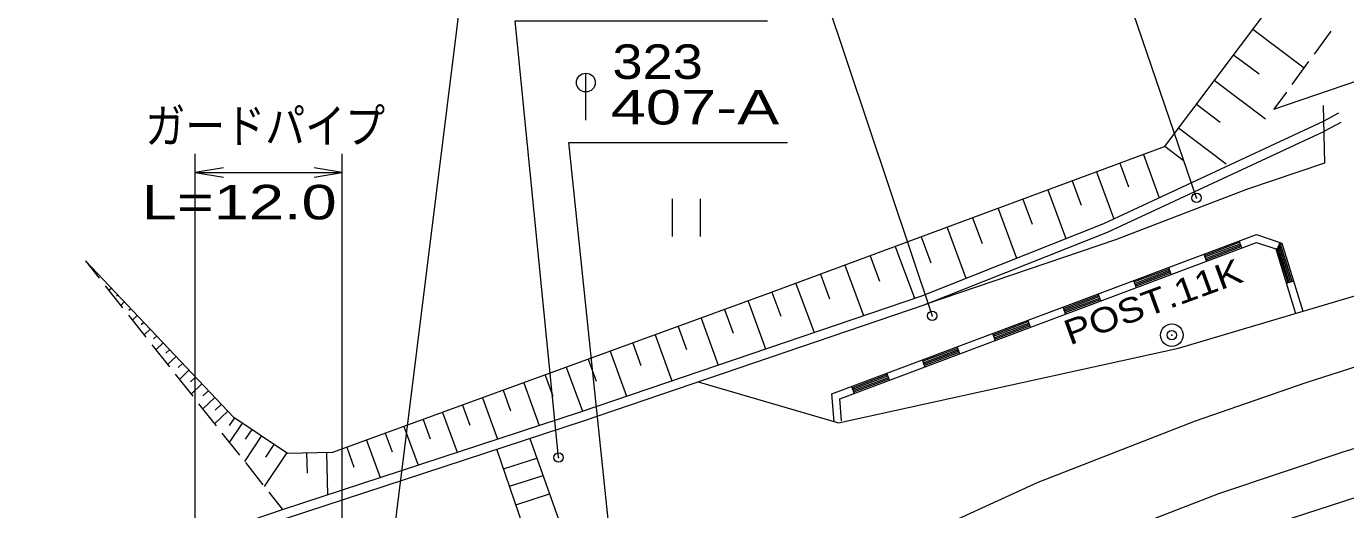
# Model space of a CAD drawing. Units: millimetres, scale not verified. Extents: x 40000 to 680000, y 20000 to 380000.
# Drawn here: x 75175 to 145290, y 288506 to 314180 of the extents above; entities that cross this region are included whole.
import ezdxf
from ezdxf.enums import TextEntityAlignment as Align

# ---------------------------------------------------------------- set-up
doc = ezdxf.new("R2010")
doc.units = ezdxf.units.MM
doc.header["$LTSCALE"] = 1000
doc.header["$PDMODE"] = 32
doc.header["$PDSIZE"] = 500
doc.linetypes.add('CHAIN', pattern=[18.5, 12, -1.5, 3.5, -1.5])
for name, color, linetype, lineweight in [('M-BMK', 2, 'CHAIN', 13), ('M-STR-HTXT', 7, 'Continuous', 13), ('M-STR-STRC', 7, 'Continuous', 13), ('M-WORK', 1, 'Continuous', 13)]:
    doc.layers.add(name, color=color, linetype=linetype, lineweight=lineweight)
doc.styles.add('ＭＳ Ｐゴシック', font='')
doc.styles.get('ＭＳ Ｐゴシック').set_extended_font_data('MS PGothic')

# ---------------------------------------------------------------- blocks, each defined once
blk = doc.blocks.new('open_arrow')
at = {"color": 0, "linetype": 'Continuous', "lineweight": -2}
blk.add_lwpolyline([(7.5, 1.25), (0, 0), (7.5, -1.25)], dxfattribs=at)

msp = doc.modelspace()

# ---------------------------------------------------------------- linework, layer by layer
at = {"layer": 'M-BMK'}
msp.add_lwpolyline([(75954, 259473), (81556, 263140), (98332, 274220), (105124, 278113), (111087, 281398), (118541, 285208), (128949, 289956), (137314, 293214), (143194, 295257), (149682, 297355), (157302, 299564), (165950, 301845)], dxfattribs=at)
at = {"layer": 'M-STR-HTXT'}
for p, q in [((84143, 282271), (84143, 307410)), ((91966, 284197), (91966, 307410)), ((84143, 306410), (91966, 306410))]:
    msp.add_line(p, q, dxfattribs=at)
msp.add_lwpolyline([(93277, 275580), (100179, 331094), (130843, 331094)], dxfattribs=at)
at = {"layer": 'M-STR-STRC'}
msp.add_line((116399, 319462), (123319, 298807), dxfattribs=at)
msp.add_circle((123319, 298807), 250, dxfattribs=at)
msp.add_point((123319, 298807), dxfattribs=at)
at = {"layer": 'M-WORK'}
for p, q in [((140355, 314033), (143082, 311982)), ((144501, 313922), (143615, 312711)), ((139332, 312675), (140691, 311652)), ((143320, 312308), (142435, 311097)), ((104911, 309194), (104911, 311694)), ((138310, 311316), (141028, 309271)), ((142140, 310693), (141467, 309773)), ((137359, 310051), (138624, 309099)), ((144113, 309144), (144937, 309586)), ((136407, 308785), (138937, 306882)), ((145027, 309078), (144128, 308599)), ((135673, 307809), (136649, 307075)), ((134540, 307369), (135389, 305079)), ((132047, 306445), (132971, 303952)), ((133293, 306907), (133755, 305660)), ((130755, 305966), (131234, 304674)), ((109500, 305022), (109500, 303022)), ((111000, 303022), (111000, 305022)), ((129463, 305487), (130421, 302902)), ((126817, 304506), (127798, 301861)), ((128140, 304996), (128630, 303674)), ((125463, 304004), (125965, 302650)), ((117983, 294661), (140552, 303127)), ((122734, 302992), (123244, 301617)), ((124110, 303502), (125113, 300795)), ((140552, 303127), (141896, 302667)), ((118406, 294392), (140558, 302702)), ((121358, 302482), (122378, 299731)), ((137787, 302004), (139659, 302707)), ((137815, 301929), (139687, 302632)), ((137843, 301854), (139715, 302557)), ((137871, 301779), (139743, 302482)), ((139771, 302407), (139631, 302782)), ((140558, 302702), (141574, 302354)), ((141574, 302354), (142633, 298927)), ((141638, 302417), (142215, 300550)), ((141785, 302705), (141655, 302326)), ((141769, 302372), (141681, 302402)), ((142292, 300574), (141702, 302479)), ((141707, 302478), (141801, 302446)), ((141832, 302520), (141733, 302554)), ((141759, 302629), (141864, 302593)), ((141767, 302542), (142368, 300597)), ((142444, 300621), (141831, 302604)), ((141896, 302667), (143015, 299045)), ((78316, 301717), (79047, 300794)), ((120019, 301986), (120516, 300647)), ((137758, 302079), (137899, 301705)), ((117377, 301007), (117860, 299704)), ((118680, 301490), (119673, 298812)), ((134041, 300599), (135914, 301302)), ((134069, 300524), (135942, 301227)), ((134098, 300449), (135970, 301152)), ((134126, 300375), (135998, 301077)), ((136026, 301002), (135886, 301377)), ((79358, 300403), (80290, 299227)), ((79691, 300264), (79563, 300143)), ((116074, 300524), (117040, 297917)), ((134013, 300674), (134154, 300300)), ((142521, 300644), (142139, 300526)), ((80034, 299901), (79971, 299841)), ((80378, 299538), (80187, 299357)), ((113529, 299588), (114457, 297040)), ((114803, 300052), (115274, 298781)), ((130296, 299194), (132169, 299897)), ((130324, 299119), (132197, 299822)), ((130352, 299045), (132225, 299747)), ((130380, 298970), (132253, 299672)), ((132281, 299597), (132141, 299972)), ((80600, 298836), (81532, 297660)), ((80722, 299175), (80626, 299084)), ((81066, 298812), (80811, 298570)), ((112282, 299134), (112736, 297887)), ((130268, 299269), (130409, 298895)), ((81410, 298449), (81282, 298328)), ((81753, 298086), (81434, 297784)), ((109815, 298235), (110260, 297015)), ((111035, 298679), (111944, 296186)), ((126551, 297789), (128424, 298492)), ((126579, 297715), (128452, 298417)), ((126607, 297640), (128480, 298342)), ((126635, 297565), (128508, 298267)), ((128536, 298192), (128396, 298567)), ((82097, 297723), (81938, 297572)), ((82441, 297360), (82058, 296997)), ((107402, 297355), (107837, 296161)), ((108596, 297790), (109485, 295350)), ((126523, 297864), (126663, 297490)), ((81843, 297268), (82775, 296093)), ((82785, 296997), (82593, 296815)), ((83128, 296634), (82682, 296211)), ((106208, 296920), (107078, 294533)), ((122806, 296385), (124678, 297087)), ((122834, 296310), (124707, 297012)), ((122862, 296235), (124735, 296937)), ((122890, 296160), (124763, 296862)), ((124791, 296787), (124650, 297162)), ((83472, 296271), (83249, 296059)), ((83816, 295908), (83306, 295424)), ((103871, 296069), (104723, 293732)), ((105040, 296495), (105465, 295326)), ((122778, 296459), (122918, 296085)), ((83086, 295701), (84018, 294526)), ((84160, 295545), (83905, 295303)), ((101608, 295244), (102433, 292981)), ((102740, 295657), (103152, 294525)), ((119061, 294980), (120933, 295682)), ((119089, 294905), (120961, 295607)), ((119117, 294830), (120989, 295532)), ((119145, 294755), (121018, 295457)), ((121046, 295382), (120905, 295757)), ((84504, 295181), (83929, 294638)), ((84847, 294818), (84560, 294546)), ((100513, 294845), (100912, 293749)), ((118100, 293184), (117983, 294661)), ((119033, 295055), (119173, 294680)), ((84328, 294134), (85260, 292959)), ((85191, 294455), (84553, 293851)), ((85535, 294092), (85216, 293790)), ((98356, 294059), (98743, 292999)), ((99417, 294446), (100215, 292255)), ((118499, 293216), (118406, 294392)), ((85879, 293729), (85177, 293065)), ((86229, 293373), (85959, 292972)), ((86644, 293095), (85960, 292076)), ((96268, 293299), (96643, 292272)), ((97296, 293673), (98069, 291551)), ((85571, 292567), (86503, 291392)), ((87662, 292411), (86761, 291067)), ((87153, 292753), (86811, 292244)), ((94247, 292562), (94609, 291568)), ((95241, 292924), (95990, 290870)), ((88334, 291961), (87884, 291289)), ((92202, 291817), (92585, 290767)), ((93253, 292200), (93977, 290211)), ((102812, 284018), (100177, 291716)), ((101935, 292292), (104516, 285006)), ((86814, 291000), (87746, 289825)), ((89006, 291510), (87816, 289736)), ((90066, 291507), (90091, 290439)), ((91134, 291532), (91185, 289296)), ((100536, 290666), (102308, 291240)), ((100852, 289744), (102633, 290322)), ((88057, 289433), (88788, 288511)), ((101190, 288757), (102981, 289338))]:
    msp.add_line(p, q, dxfattribs=at)
for points in [[(141467, 309773), (151185, 313086), (154498, 314039), (157806, 314333), (160530, 314370), (163015, 314039), (177076, 315152), (188202, 315069), (190245, 316063), (191708, 317361), (216734, 316146), (214388, 318617), (205526, 327106), (196526, 335816), (191428, 340776)], [(155998, 335941), (145024, 320241), (135651, 307781), (114762, 300037), (91438, 291539), (89046, 291483), (86193, 293398), (78316, 301717)], [(137365, 305067), (131148, 323276), (141046, 323276)], [(103461, 291274), (101146, 314478), (114563, 314478)], [(144090, 309971), (144176, 306904), (140022, 305511), (133065, 302842), (122946, 299396)], [(74175, 283535), (88788, 288511), (104626, 293700), (122773, 299865), (132436, 303703), (144113, 309144)], [(74336, 283062), (88946, 288037), (104784, 293225), (122946, 299396), (132634, 303243), (144128, 308599)], [(110887, 295299), (118332, 293116), (136415, 297091), (150495, 301260), (162007, 304462), (166010, 305401), (175425, 306892), (182934, 307775), (189090, 308327), (194971, 308659), (200464, 308742), (207283, 308604), (223848, 307886)], [(106406, 285112), (104004, 308017), (115619, 308017)], [(220613, 300550), (213822, 300881), (208135, 300936), (201291, 300858), (195638, 300697), (188202, 300274), (181024, 299666), (175613, 299040), (169098, 297734), (161018, 296004), (152036, 293666), (145135, 291550), (138527, 289341), (132233, 286893), (125165, 283801), (120322, 281628), (115558, 279329), (109190, 275979), (102564, 272317), (96767, 268709), (91926, 265562), (83606, 260058), (77265, 255862)], [(137828, 286562), (147878, 289820), (155414, 292139), (162482, 293988), (168003, 295176), (173525, 296280), (178549, 297025), (186059, 297771), (198289, 298599)]]:
    msp.add_lwpolyline(points, dxfattribs=at)
for centre, radius in [((104911, 311194), 500), ((137365, 305067), 250), ((136051, 297774), 600), ((103461, 291274), 250)]:
    msp.add_circle(centre, radius, dxfattribs=at)
for p in [(137365, 305067), (136051, 297774), (103461, 291274)]:
    msp.add_point(p, dxfattribs=at)

# ---------------------------------------------------------------- block references
at = {"layer": 'M-STR-HTXT', "xscale": 200, "yscale": 200}
msp.add_blockref('open_arrow', (84143, 306410), dxfattribs=at)
at = {"layer": 'M-STR-HTXT', "xscale": 200, "yscale": 200, "rotation": 180}
msp.add_blockref('open_arrow', (91966, 306410), dxfattribs=at)

# ---------------------------------------------------------------- texts
at = {"layer": 'M-STR-HTXT', "style": 'ＭＳ Ｐゴシック'}
for s, width, p in [('ガードパイプ', 0.85, (87868, 307430)), ('L=12.0', 1.4, (86487, 303377))]:
    msp.add_text(s, height=1833, dxfattribs=dict(at, width=width)).set_placement(p, align=Align.BOTTOM_CENTER)
at = {"layer": 'M-WORK', "style": 'ＭＳ Ｐゴシック'}
for s, width, p in [('323', 1.2, (108724, 310840)), ('407-A', 1.4, (110712, 308418))]:
    msp.add_text(s, height=1833, dxfattribs=dict(at, width=width)).set_placement(p, align=Align.BOTTOM_CENTER)
at = {"layer": 'M-WORK', "style": 'ＭＳ Ｐゴシック', "width": 1.2}
msp.add_text('POST.11K', height=1320, rotation=20.098, dxfattribs=at).set_placement((135419, 298559), align=Align.BOTTOM_CENTER)

doc.saveas('drawing.dxf')
